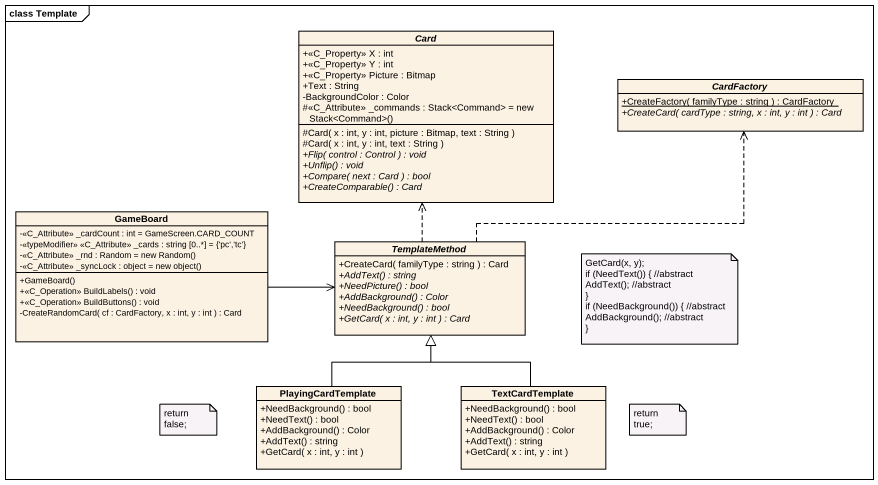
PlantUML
@startuml
mainframe class Template
hide circle
hide empty members
skinparam classAttributeIconSize 0
abstract class "Card" as Card_ {
  +<<C_Property>> X : int
  +<<C_Property>> Y : int
  +<<C_Property>> Picture : Bitmap
  +Text : String
  -BackgroundColor : Color
  {field} #<<C_Attribute>> _commands : Stack<Command> = new Stack<Command>()
  #Card( x : int, y : int, picture : Bitmap, text : String )
  #Card( x : int, y : int, text : String )
  {abstract} +Flip( control : Control ) : void
  {abstract} +Unflip() : void
  {abstract} +Compare( next : Card ) : bool
  {abstract} +CreateComparable() : Card
}
abstract class CardFactory {
  {static} +CreateFactory( familyType : string ) : CardFactory
  {abstract} +CreateCard( cardType : string, x : int, y : int ) : Card
}
class GameBoard {
  -<<C_Attribute>> _cardCount : int = GameScreen.CARD_COUNT
  -<<typeModifier>> <<C_Attribute>> _cards : string [0..*] = {'pc','tc'}
  {field} -<<C_Attribute>> _rnd : Random = new Random()
  {field} -<<C_Attribute>> _syncLock : object = new object()
  +GameBoard()
  +<<C_Operation>> BuildLabels() : void
  +<<C_Operation>> BuildButtons() : void
  -CreateRandomCard( cf : CardFactory, x : int, y : int ) : Card
}
abstract class TemplateMethod {
  +CreateCard( familyType : string ) : Card
  {abstract} +AddText() : string
  {abstract} +NeedPicture() : bool
  {abstract} +AddBackground() : Color
  {abstract} +NeedBackground() : bool
  {abstract} +GetCard( x : int, y : int ) : Card
}
class PlayingCardTemplate {
  +NeedBackground() : bool
  +NeedText() : bool
  +AddBackground() : Color
  +AddText() : string
  +GetCard( x : int, y : int )
}
class TextCardTemplate {
  +NeedBackground() : bool
  +NeedText() : bool
  +AddBackground() : Color
  +AddText() : string
  +GetCard( x : int, y : int )
}
GameBoard -right-> TemplateMethod
TemplateMethod .up.> Card_
TemplateMethod .right.> CardFactory
PlayingCardTemplate -up-|> TemplateMethod
TextCardTemplate -up-|> TemplateMethod
note as N1
  GetCard(x, y);
  if (NeedText()) { //abstract
  AddText(); //abstract
  ~}
  if (NeedBackground()) { //abstract
  AddBackground(); //abstract
  ~}
end note
note as N2
  return false;
end note
note as N3
  return true;
end note
@enduml
